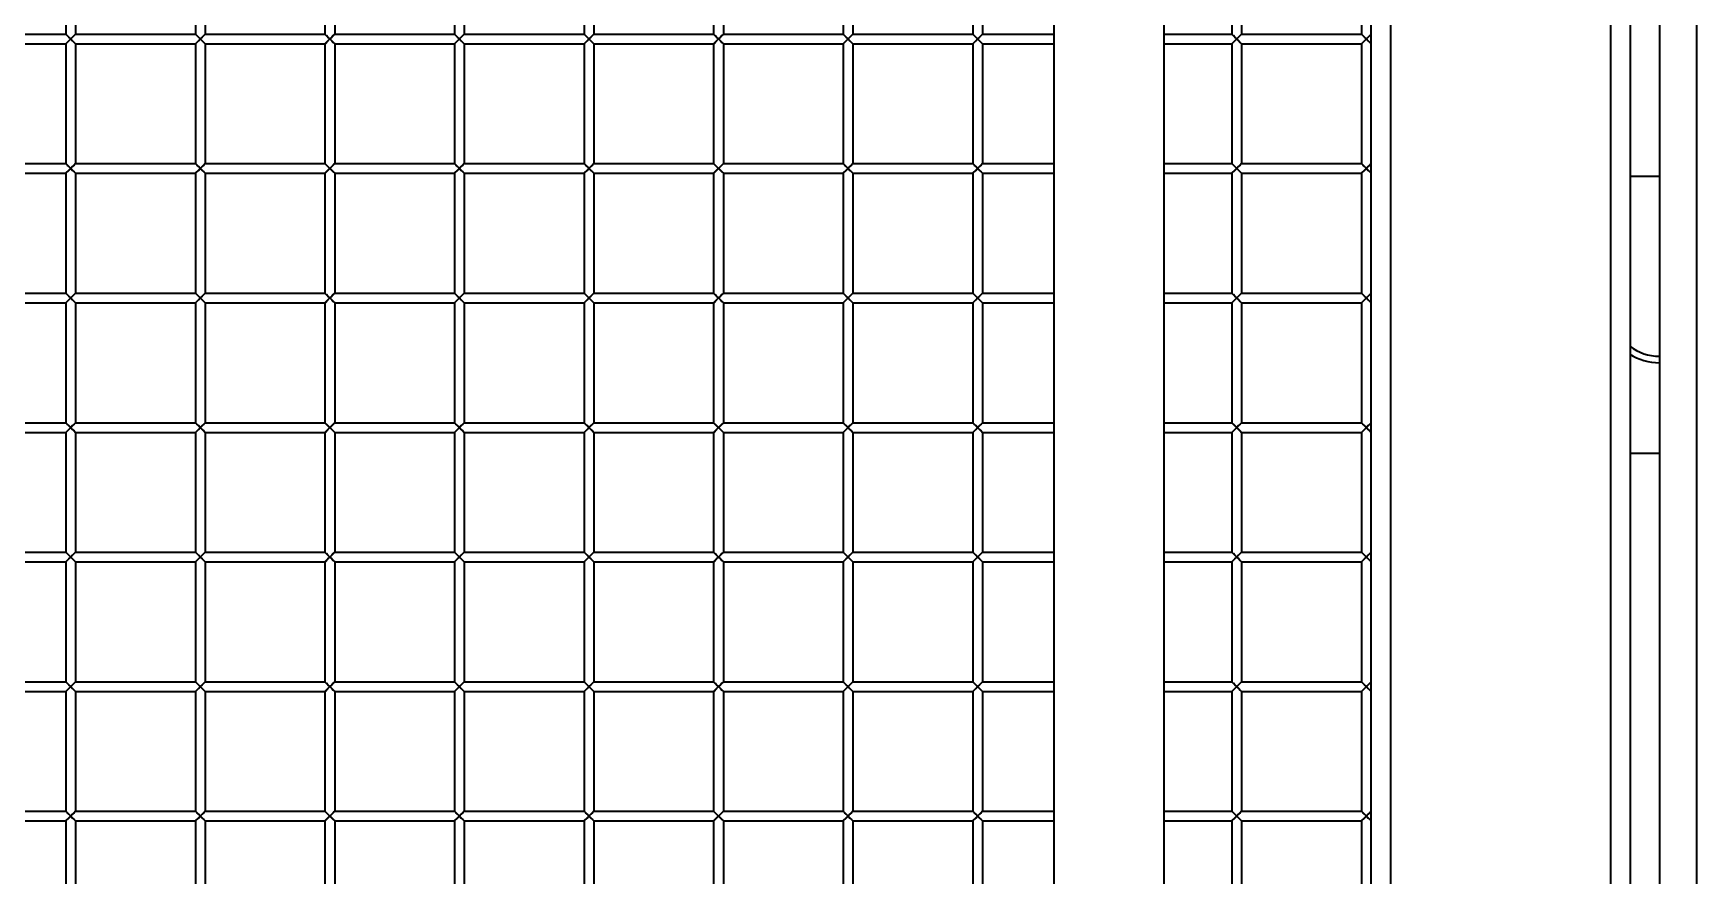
# Model space of a CAD drawing. Header units: millimetres. Extents: x 32496 to 166256, y 3504 to 23939.
# Drawn here: x 43691 to 44204, y 15793 to 16053 of the extents above; entities that cross this region are included whole.
import ezdxf

# ---------------------------------------------------------------- set-up
doc = ezdxf.new("R2010")
doc.units = ezdxf.units.MM
doc.layers.get('0').update_dxf_attribs({"lineweight": 35})

msp = doc.modelspace()

# ---------------------------------------------------------------- linework, layer by layer
at = {"linetype": 'Continuous'}
for p, q in [((44204.14, 15283.349), (44204.14, 17642.349)), ((44109.64, 17622.849), (44109.64, 15302.849)), ((44177.64, 15302.849), (44177.64, 17622.849)), ((44183.64, 17622.849), (44183.64, 15302.849)), ((44192.64, 17453.349), (44192.64, 15453.349)), ((44039.64, 16511.849), (44039.64, 15442.849)), ((44005.64, 16428.366), (44005.64, 15442.849)), ((44103.64, 15459.849), (44103.64, 16362.849)), ((43700.64, 16089.849), (43700.64, 16052.849)), ((43703.64, 16089.849), (43703.64, 16052.849)), ((43740.64, 16089.849), (43740.64, 16052.849)), ((43743.64, 16089.849), (43743.64, 16052.849)), ((43780.64, 16089.849), (43780.64, 16052.849)), ((43783.64, 16089.849), (43783.64, 16052.849)), ((43820.64, 16089.849), (43820.64, 16052.849)), ((43823.64, 16089.849), (43823.64, 16052.849)), ((43860.64, 16089.849), (43860.64, 16052.849)), ((43863.64, 16089.849), (43863.64, 16052.849)), ((43900.64, 16089.849), (43900.64, 16052.849)), ((43903.64, 16089.849), (43903.64, 16052.849)), ((43940.64, 16089.849), (43940.64, 16052.849)), ((43943.64, 16089.849), (43943.64, 16052.849)), ((43980.64, 16089.849), (43980.64, 16052.849)), ((43983.64, 16089.849), (43983.64, 16052.849)), ((44060.64, 16089.849), (44060.64, 16052.849)), ((44063.64, 16089.849), (44063.64, 16052.849)), ((44100.64, 16089.849), (44100.64, 16052.849)), ((43663.64, 16052.849), (43700.64, 16052.849)), ((43663.64, 16049.849), (43700.64, 16049.849)), ((43703.64, 16049.849), (43700.64, 16052.849)), ((43700.64, 16049.849), (43703.64, 16052.849)), ((43700.64, 16049.849), (43700.64, 16012.849)), ((43700.756, 16049.965), (43701.55, 16050.759)), ((43701.55, 16050.759), (43702.14, 16051.349)), ((43703.64, 16052.849), (43740.64, 16052.849)), ((43703.64, 16049.849), (43703.64, 16012.849)), ((43703.64, 16049.849), (43740.64, 16049.849)), ((43743.64, 16049.849), (43740.64, 16052.849)), ((43740.64, 16049.849), (43743.64, 16052.849)), ((43740.64, 16049.849), (43740.64, 16012.849)), ((43740.756, 16049.965), (43741.55, 16050.759)), ((43741.55, 16050.759), (43742.14, 16051.349)), ((43743.64, 16052.849), (43780.64, 16052.849)), ((43743.64, 16049.849), (43743.64, 16012.849)), ((43743.64, 16049.849), (43780.64, 16049.849)), ((43783.64, 16049.849), (43780.64, 16052.849)), ((43780.64, 16049.849), (43783.64, 16052.849)), ((43780.64, 16049.849), (43780.64, 16012.849)), ((43780.756, 16049.965), (43781.55, 16050.759)), ((43781.55, 16050.759), (43782.14, 16051.349)), ((43783.64, 16052.849), (43820.64, 16052.849)), ((43783.64, 16049.849), (43783.64, 16012.849)), ((43783.64, 16049.849), (43820.64, 16049.849)), ((43823.64, 16049.849), (43820.64, 16052.849)), ((43820.64, 16049.849), (43823.64, 16052.849)), ((43820.64, 16049.849), (43820.64, 16012.849)), ((43820.756, 16049.965), (43821.55, 16050.759)), ((43821.55, 16050.759), (43822.14, 16051.349)), ((43823.64, 16052.849), (43860.64, 16052.849)), ((43823.64, 16049.849), (43823.64, 16012.849)), ((43823.64, 16049.849), (43860.64, 16049.849)), ((43863.64, 16049.849), (43860.64, 16052.849)), ((43860.64, 16049.849), (43863.64, 16052.849)), ((43860.64, 16049.849), (43860.64, 16012.849)), ((43860.756, 16049.965), (43861.55, 16050.759)), ((43861.55, 16050.759), (43862.14, 16051.349)), ((43863.64, 16052.849), (43900.64, 16052.849)), ((43863.64, 16049.849), (43863.64, 16012.849)), ((43863.64, 16049.849), (43900.64, 16049.849)), ((43903.64, 16049.849), (43900.64, 16052.849)), ((43900.64, 16049.849), (43903.64, 16052.849)), ((43900.64, 16049.849), (43900.64, 16012.849)), ((43900.756, 16049.965), (43901.55, 16050.759)), ((43901.55, 16050.759), (43902.14, 16051.349)), ((43903.64, 16052.849), (43940.64, 16052.849)), ((43903.64, 16049.849), (43903.64, 16012.849)), ((43903.64, 16049.849), (43940.64, 16049.849)), ((43943.64, 16049.849), (43940.64, 16052.849)), ((43940.64, 16049.849), (43943.64, 16052.849)), ((43940.64, 16049.849), (43940.64, 16012.849)), ((43940.756, 16049.965), (43941.55, 16050.759)), ((43941.55, 16050.759), (43942.14, 16051.349)), ((43943.64, 16052.849), (43980.64, 16052.849)), ((43943.64, 16049.849), (43943.64, 16012.849)), ((43943.64, 16049.849), (43980.64, 16049.849)), ((43983.64, 16049.849), (43980.64, 16052.849)), ((43980.64, 16049.849), (43983.64, 16052.849)), ((43980.64, 16049.849), (43980.64, 16012.849)), ((43980.756, 16049.965), (43981.55, 16050.759)), ((43981.55, 16050.759), (43982.14, 16051.349)), ((43983.64, 16052.849), (44005.64, 16052.849)), ((43983.64, 16049.849), (43983.64, 16012.849)), ((43983.64, 16049.849), (44005.64, 16049.849)), ((44039.64, 16052.849), (44060.64, 16052.849)), ((44039.64, 16049.849), (44060.64, 16049.849)), ((44063.64, 16049.849), (44060.64, 16052.849)), ((44060.64, 16049.849), (44063.64, 16052.849)), ((44060.64, 16049.849), (44060.64, 16012.849)), ((44060.756, 16049.965), (44061.55, 16050.759)), ((44061.55, 16050.759), (44062.14, 16051.349)), ((44063.64, 16052.849), (44100.64, 16052.849)), ((44063.64, 16049.849), (44063.64, 16012.849)), ((44063.64, 16049.849), (44100.64, 16049.849)), ((44103.64, 16049.849), (44100.64, 16052.849)), ((44100.64, 16049.849), (44103.64, 16052.849)), ((44100.64, 16049.849), (44100.64, 16012.849)), ((44100.756, 16049.965), (44101.55, 16050.759)), ((44101.55, 16050.759), (44102.14, 16051.349)), ((43663.64, 16012.849), (43700.64, 16012.849)), ((43703.64, 16009.849), (43700.64, 16012.849)), ((43700.64, 16009.849), (43703.64, 16012.849)), ((43703.64, 16012.849), (43740.64, 16012.849)), ((43743.64, 16009.849), (43740.64, 16012.849)), ((43740.64, 16009.849), (43743.64, 16012.849)), ((43743.64, 16012.849), (43780.64, 16012.849)), ((43783.64, 16009.849), (43780.64, 16012.849)), ((43780.64, 16009.849), (43783.64, 16012.849)), ((43783.64, 16012.849), (43820.64, 16012.849)), ((43823.64, 16009.849), (43820.64, 16012.849)), ((43820.64, 16009.849), (43823.64, 16012.849)), ((43823.64, 16012.849), (43860.64, 16012.849)), ((43863.64, 16009.849), (43860.64, 16012.849)), ((43860.64, 16009.849), (43863.64, 16012.849)), ((43863.64, 16012.849), (43900.64, 16012.849)), ((43903.64, 16009.849), (43900.64, 16012.849)), ((43900.64, 16009.849), (43903.64, 16012.849)), ((43903.64, 16012.849), (43940.64, 16012.849)), ((43943.64, 16009.849), (43940.64, 16012.849)), ((43940.64, 16009.849), (43943.64, 16012.849)), ((43943.64, 16012.849), (43980.64, 16012.849)), ((43983.64, 16009.849), (43980.64, 16012.849)), ((43980.64, 16009.849), (43983.64, 16012.849)), ((43983.64, 16012.849), (44005.64, 16012.849)), ((44039.64, 16012.849), (44060.64, 16012.849)), ((44063.64, 16009.849), (44060.64, 16012.849)), ((44060.64, 16009.849), (44063.64, 16012.849)), ((44063.64, 16012.849), (44100.64, 16012.849)), ((44103.64, 16009.849), (44100.64, 16012.849)), ((44100.64, 16009.849), (44103.64, 16012.849)), ((43663.64, 16009.849), (43700.64, 16009.849)), ((43700.64, 16009.849), (43700.64, 15972.849)), ((43700.756, 16009.965), (43701.55, 16010.759)), ((43701.55, 16010.759), (43702.14, 16011.349)), ((43703.64, 16009.849), (43703.64, 15972.849)), ((43703.64, 16009.849), (43740.64, 16009.849)), ((43740.64, 16009.849), (43740.64, 15972.849)), ((43740.756, 16009.965), (43741.55, 16010.759)), ((43741.55, 16010.759), (43742.14, 16011.349)), ((43743.64, 16009.849), (43743.64, 15972.849)), ((43743.64, 16009.849), (43780.64, 16009.849)), ((43780.64, 16009.849), (43780.64, 15972.849)), ((43780.756, 16009.965), (43781.55, 16010.759)), ((43781.55, 16010.759), (43782.14, 16011.349)), ((43783.64, 16009.849), (43783.64, 15972.849)), ((43783.64, 16009.849), (43820.64, 16009.849)), ((43820.64, 16009.849), (43820.64, 15972.849)), ((43820.756, 16009.965), (43821.55, 16010.759)), ((43821.55, 16010.759), (43822.14, 16011.349)), ((43823.64, 16009.849), (43823.64, 15972.849)), ((43823.64, 16009.849), (43860.64, 16009.849)), ((43860.64, 16009.849), (43860.64, 15972.849)), ((43860.756, 16009.965), (43861.55, 16010.759)), ((43861.55, 16010.759), (43862.14, 16011.349)), ((43863.64, 16009.849), (43863.64, 15972.849)), ((43863.64, 16009.849), (43900.64, 16009.849)), ((43900.64, 16009.849), (43900.64, 15972.849)), ((43900.756, 16009.965), (43901.55, 16010.759)), ((43901.55, 16010.759), (43902.14, 16011.349)), ((43903.64, 16009.849), (43903.64, 15972.849)), ((43903.64, 16009.849), (43940.64, 16009.849)), ((43940.64, 16009.849), (43940.64, 15972.849)), ((43940.756, 16009.965), (43941.55, 16010.759)), ((43941.55, 16010.759), (43942.14, 16011.349)), ((43943.64, 16009.849), (43943.64, 15972.849)), ((43943.64, 16009.849), (43980.64, 16009.849)), ((43980.64, 16009.849), (43980.64, 15972.849)), ((43980.756, 16009.965), (43981.55, 16010.759)), ((43981.55, 16010.759), (43982.14, 16011.349)), ((43983.64, 16009.849), (43983.64, 15972.849)), ((43983.64, 16009.849), (44005.64, 16009.849)), ((44039.64, 16009.849), (44060.64, 16009.849)), ((44060.64, 16009.849), (44060.64, 15972.849)), ((44060.756, 16009.965), (44061.55, 16010.759)), ((44061.55, 16010.759), (44062.14, 16011.349)), ((44063.64, 16009.849), (44063.64, 15972.849)), ((44063.64, 16009.849), (44100.64, 16009.849)), ((44100.64, 16009.849), (44100.64, 15972.849)), ((44100.756, 16009.965), (44101.55, 16010.759)), ((44101.55, 16010.759), (44102.14, 16011.349)), ((44192.64, 16008.849), (44183.64, 16008.849)), ((43663.64, 15972.849), (43700.64, 15972.849)), ((43703.64, 15969.849), (43700.64, 15972.849)), ((43700.64, 15969.849), (43703.64, 15972.849)), ((43703.64, 15972.849), (43740.64, 15972.849)), ((43743.64, 15969.849), (43740.64, 15972.849)), ((43740.64, 15969.849), (43743.64, 15972.849)), ((43743.64, 15972.849), (43780.64, 15972.849)), ((43783.64, 15969.849), (43780.64, 15972.849)), ((43780.64, 15969.849), (43783.64, 15972.849)), ((43783.64, 15972.849), (43820.64, 15972.849)), ((43823.64, 15969.849), (43820.64, 15972.849)), ((43820.64, 15969.849), (43823.64, 15972.849)), ((43823.64, 15972.849), (43860.64, 15972.849)), ((43863.64, 15969.849), (43860.64, 15972.849)), ((43860.64, 15969.849), (43863.64, 15972.849)), ((43863.64, 15972.849), (43900.64, 15972.849)), ((43903.64, 15969.849), (43900.64, 15972.849)), ((43900.64, 15969.849), (43903.64, 15972.849)), ((43903.64, 15972.849), (43940.64, 15972.849)), ((43943.64, 15969.849), (43940.64, 15972.849)), ((43940.64, 15969.849), (43943.64, 15972.849)), ((43943.64, 15972.849), (43980.64, 15972.849)), ((43983.64, 15969.849), (43980.64, 15972.849)), ((43980.64, 15969.849), (43983.64, 15972.849)), ((43983.64, 15972.849), (44005.64, 15972.849)), ((44039.64, 15972.849), (44060.64, 15972.849)), ((44063.64, 15969.849), (44060.64, 15972.849)), ((44060.64, 15969.849), (44063.64, 15972.849)), ((44063.64, 15972.849), (44100.64, 15972.849)), ((44103.64, 15969.849), (44100.64, 15972.849)), ((44100.64, 15969.849), (44103.64, 15972.849)), ((43663.64, 15969.849), (43700.64, 15969.849)), ((43700.64, 15969.849), (43700.64, 15932.849)), ((43700.756, 15969.965), (43701.55, 15970.759)), ((43701.55, 15970.759), (43702.14, 15971.349)), ((43703.64, 15969.849), (43703.64, 15932.849)), ((43703.64, 15969.849), (43740.64, 15969.849)), ((43740.64, 15969.849), (43740.64, 15932.849)), ((43740.756, 15969.965), (43741.55, 15970.759)), ((43741.55, 15970.759), (43742.14, 15971.349)), ((43743.64, 15969.849), (43743.64, 15932.849)), ((43743.64, 15969.849), (43780.64, 15969.849)), ((43780.64, 15969.849), (43780.64, 15932.849)), ((43780.756, 15969.965), (43781.55, 15970.759)), ((43781.55, 15970.759), (43782.14, 15971.349)), ((43783.64, 15969.849), (43783.64, 15932.849)), ((43783.64, 15969.849), (43820.64, 15969.849)), ((43820.64, 15969.849), (43820.64, 15932.849)), ((43820.756, 15969.965), (43821.55, 15970.759)), ((43821.55, 15970.759), (43822.14, 15971.349)), ((43823.64, 15969.849), (43823.64, 15932.849)), ((43823.64, 15969.849), (43860.64, 15969.849)), ((43860.64, 15969.849), (43860.64, 15932.849)), ((43860.756, 15969.965), (43861.55, 15970.759)), ((43861.55, 15970.759), (43862.14, 15971.349)), ((43863.64, 15969.849), (43863.64, 15932.849)), ((43863.64, 15969.849), (43900.64, 15969.849)), ((43900.64, 15969.849), (43900.64, 15932.849)), ((43900.756, 15969.965), (43901.55, 15970.759)), ((43901.55, 15970.759), (43902.14, 15971.349)), ((43903.64, 15969.849), (43903.64, 15932.849)), ((43903.64, 15969.849), (43940.64, 15969.849)), ((43940.64, 15969.849), (43940.64, 15932.849)), ((43940.756, 15969.965), (43941.55, 15970.759)), ((43941.55, 15970.759), (43942.14, 15971.349)), ((43943.64, 15969.849), (43943.64, 15932.849)), ((43943.64, 15969.849), (43980.64, 15969.849)), ((43980.64, 15969.849), (43980.64, 15932.849)), ((43980.756, 15969.965), (43981.55, 15970.759)), ((43981.55, 15970.759), (43982.14, 15971.349)), ((43983.64, 15969.849), (43983.64, 15932.849)), ((43983.64, 15969.849), (44005.64, 15969.849)), ((44039.64, 15969.849), (44060.64, 15969.849)), ((44060.64, 15969.849), (44060.64, 15932.849)), ((44060.756, 15969.965), (44061.55, 15970.759)), ((44061.55, 15970.759), (44062.14, 15971.349)), ((44063.64, 15969.849), (44063.64, 15932.849)), ((44063.64, 15969.849), (44100.64, 15969.849)), ((44100.64, 15969.849), (44100.64, 15932.849)), ((44100.756, 15969.965), (44101.55, 15970.759)), ((44101.55, 15970.759), (44102.14, 15971.349)), ((43663.64, 15932.849), (43700.64, 15932.849)), ((43703.64, 15929.849), (43700.64, 15932.849)), ((43700.64, 15929.849), (43703.64, 15932.849)), ((43700.756, 15929.965), (43701.55, 15930.759)), ((43701.55, 15930.759), (43702.14, 15931.349)), ((43703.64, 15932.849), (43740.64, 15932.849)), ((43743.64, 15929.849), (43740.64, 15932.849)), ((43740.64, 15929.849), (43743.64, 15932.849)), ((43740.756, 15929.965), (43741.55, 15930.759)), ((43741.55, 15930.759), (43742.14, 15931.349)), ((43743.64, 15932.849), (43780.64, 15932.849)), ((43783.64, 15929.849), (43780.64, 15932.849)), ((43780.64, 15929.849), (43783.64, 15932.849)), ((43780.756, 15929.965), (43781.55, 15930.759)), ((43781.55, 15930.759), (43782.14, 15931.349)), ((43783.64, 15932.849), (43820.64, 15932.849)), ((43823.64, 15929.849), (43820.64, 15932.849)), ((43820.64, 15929.849), (43823.64, 15932.849)), ((43820.756, 15929.965), (43821.55, 15930.759)), ((43821.55, 15930.759), (43822.14, 15931.349)), ((43823.64, 15932.849), (43860.64, 15932.849)), ((43863.64, 15929.849), (43860.64, 15932.849)), ((43860.64, 15929.849), (43863.64, 15932.849)), ((43860.756, 15929.965), (43861.55, 15930.759)), ((43861.55, 15930.759), (43862.14, 15931.349)), ((43863.64, 15932.849), (43900.64, 15932.849)), ((43903.64, 15929.849), (43900.64, 15932.849)), ((43900.64, 15929.849), (43903.64, 15932.849)), ((43900.756, 15929.965), (43901.55, 15930.759)), ((43901.55, 15930.759), (43902.14, 15931.349)), ((43903.64, 15932.849), (43940.64, 15932.849)), ((43943.64, 15929.849), (43940.64, 15932.849)), ((43940.64, 15929.849), (43943.64, 15932.849)), ((43940.756, 15929.965), (43941.55, 15930.759)), ((43941.55, 15930.759), (43942.14, 15931.349)), ((43943.64, 15932.849), (43980.64, 15932.849)), ((43983.64, 15929.849), (43980.64, 15932.849)), ((43980.64, 15929.849), (43983.64, 15932.849)), ((43980.756, 15929.965), (43981.55, 15930.759)), ((43981.55, 15930.759), (43982.14, 15931.349)), ((43983.64, 15932.849), (44005.64, 15932.849)), ((44039.64, 15932.849), (44060.64, 15932.849)), ((44063.64, 15929.849), (44060.64, 15932.849)), ((44060.64, 15929.849), (44063.64, 15932.849)), ((44060.756, 15929.965), (44061.55, 15930.759)), ((44061.55, 15930.759), (44062.14, 15931.349)), ((44063.64, 15932.849), (44100.64, 15932.849)), ((44103.64, 15929.849), (44100.64, 15932.849)), ((44100.64, 15929.849), (44103.64, 15932.849)), ((44100.756, 15929.965), (44101.55, 15930.759)), ((44101.55, 15930.759), (44102.14, 15931.349)), ((43663.64, 15929.849), (43700.64, 15929.849)), ((43700.64, 15929.849), (43700.64, 15892.849)), ((43703.64, 15929.849), (43703.64, 15892.849)), ((43703.64, 15929.849), (43740.64, 15929.849)), ((43740.64, 15929.849), (43740.64, 15892.849)), ((43743.64, 15929.849), (43743.64, 15892.849)), ((43743.64, 15929.849), (43780.64, 15929.849)), ((43780.64, 15929.849), (43780.64, 15892.849)), ((43783.64, 15929.849), (43783.64, 15892.849)), ((43783.64, 15929.849), (43820.64, 15929.849)), ((43820.64, 15929.849), (43820.64, 15892.849)), ((43823.64, 15929.849), (43823.64, 15892.849)), ((43823.64, 15929.849), (43860.64, 15929.849)), ((43860.64, 15929.849), (43860.64, 15892.849)), ((43863.64, 15929.849), (43863.64, 15892.849)), ((43863.64, 15929.849), (43900.64, 15929.849)), ((43900.64, 15929.849), (43900.64, 15892.849)), ((43903.64, 15929.849), (43903.64, 15892.849)), ((43903.64, 15929.849), (43940.64, 15929.849)), ((43940.64, 15929.849), (43940.64, 15892.849)), ((43943.64, 15929.849), (43943.64, 15892.849)), ((43943.64, 15929.849), (43980.64, 15929.849)), ((43980.64, 15929.849), (43980.64, 15892.849)), ((43983.64, 15929.849), (43983.64, 15892.849)), ((43983.64, 15929.849), (44005.64, 15929.849)), ((44039.64, 15929.849), (44060.64, 15929.849)), ((44060.64, 15929.849), (44060.64, 15892.849)), ((44063.64, 15929.849), (44063.64, 15892.849)), ((44063.64, 15929.849), (44100.64, 15929.849)), ((44100.64, 15929.849), (44100.64, 15892.849)), ((44192.64, 15923.349), (44183.64, 15923.349)), ((43663.64, 15892.849), (43700.64, 15892.849)), ((43663.64, 15889.849), (43700.64, 15889.849)), ((43703.64, 15889.849), (43700.64, 15892.849)), ((43700.64, 15889.849), (43703.64, 15892.849)), ((43700.64, 15889.849), (43700.64, 15852.849)), ((43700.756, 15889.965), (43701.55, 15890.759)), ((43701.55, 15890.759), (43702.14, 15891.349)), ((43703.64, 15892.849), (43740.64, 15892.849)), ((43703.64, 15889.849), (43703.64, 15852.849)), ((43703.64, 15889.849), (43740.64, 15889.849)), ((43743.64, 15889.849), (43740.64, 15892.849)), ((43740.64, 15889.849), (43743.64, 15892.849)), ((43740.64, 15889.849), (43740.64, 15852.849)), ((43740.756, 15889.965), (43741.55, 15890.759)), ((43741.55, 15890.759), (43742.14, 15891.349)), ((43743.64, 15892.849), (43780.64, 15892.849)), ((43743.64, 15889.849), (43743.64, 15852.849)), ((43743.64, 15889.849), (43780.64, 15889.849)), ((43783.64, 15889.849), (43780.64, 15892.849)), ((43780.64, 15889.849), (43783.64, 15892.849)), ((43780.64, 15889.849), (43780.64, 15852.849)), ((43780.756, 15889.965), (43781.55, 15890.759)), ((43781.55, 15890.759), (43782.14, 15891.349)), ((43783.64, 15892.849), (43820.64, 15892.849)), ((43783.64, 15889.849), (43783.64, 15852.849)), ((43783.64, 15889.849), (43820.64, 15889.849)), ((43823.64, 15889.849), (43820.64, 15892.849)), ((43820.64, 15889.849), (43823.64, 15892.849)), ((43820.64, 15889.849), (43820.64, 15852.849)), ((43820.756, 15889.965), (43821.55, 15890.759)), ((43821.55, 15890.759), (43822.14, 15891.349)), ((43823.64, 15892.849), (43860.64, 15892.849)), ((43823.64, 15889.849), (43823.64, 15852.849)), ((43823.64, 15889.849), (43860.64, 15889.849)), ((43863.64, 15889.849), (43860.64, 15892.849)), ((43860.64, 15889.849), (43863.64, 15892.849)), ((43860.64, 15889.849), (43860.64, 15852.849)), ((43860.756, 15889.965), (43861.55, 15890.759)), ((43861.55, 15890.759), (43862.14, 15891.349)), ((43863.64, 15892.849), (43900.64, 15892.849)), ((43863.64, 15889.849), (43863.64, 15852.849)), ((43863.64, 15889.849), (43900.64, 15889.849)), ((43903.64, 15889.849), (43900.64, 15892.849)), ((43900.64, 15889.849), (43903.64, 15892.849)), ((43900.64, 15889.849), (43900.64, 15852.849)), ((43900.756, 15889.965), (43901.55, 15890.759)), ((43901.55, 15890.759), (43902.14, 15891.349)), ((43903.64, 15892.849), (43940.64, 15892.849)), ((43903.64, 15889.849), (43903.64, 15852.849)), ((43903.64, 15889.849), (43940.64, 15889.849)), ((43943.64, 15889.849), (43940.64, 15892.849)), ((43940.64, 15889.849), (43943.64, 15892.849)), ((43940.64, 15889.849), (43940.64, 15852.849)), ((43940.756, 15889.965), (43941.55, 15890.759)), ((43941.55, 15890.759), (43942.14, 15891.349)), ((43943.64, 15892.849), (43980.64, 15892.849)), ((43943.64, 15889.849), (43943.64, 15852.849)), ((43943.64, 15889.849), (43980.64, 15889.849)), ((43983.64, 15889.849), (43980.64, 15892.849)), ((43980.64, 15889.849), (43983.64, 15892.849)), ((43980.64, 15889.849), (43980.64, 15852.849)), ((43980.756, 15889.965), (43981.55, 15890.759)), ((43981.55, 15890.759), (43982.14, 15891.349)), ((43983.64, 15892.849), (44005.64, 15892.849)), ((43983.64, 15889.849), (43983.64, 15852.849)), ((43983.64, 15889.849), (44005.64, 15889.849)), ((44039.64, 15892.849), (44060.64, 15892.849)), ((44039.64, 15889.849), (44060.64, 15889.849)), ((44063.64, 15889.849), (44060.64, 15892.849)), ((44060.64, 15889.849), (44063.64, 15892.849)), ((44060.64, 15889.849), (44060.64, 15852.849)), ((44060.756, 15889.965), (44061.55, 15890.759)), ((44061.55, 15890.759), (44062.14, 15891.349)), ((44063.64, 15892.849), (44100.64, 15892.849)), ((44063.64, 15889.849), (44063.64, 15852.849)), ((44063.64, 15889.849), (44100.64, 15889.849)), ((44103.64, 15889.849), (44100.64, 15892.849)), ((44100.64, 15889.849), (44103.64, 15892.849)), ((44100.64, 15889.849), (44100.64, 15852.849)), ((44100.756, 15889.965), (44101.55, 15890.759)), ((44101.55, 15890.759), (44102.14, 15891.349)), ((43663.64, 15852.849), (43700.64, 15852.849)), ((43663.64, 15849.849), (43700.64, 15849.849)), ((43703.64, 15849.849), (43700.64, 15852.849)), ((43700.64, 15849.849), (43703.64, 15852.849)), ((43700.64, 15849.849), (43700.64, 15812.849)), ((43700.756, 15849.965), (43701.55, 15850.759)), ((43701.55, 15850.759), (43702.14, 15851.349)), ((43703.64, 15852.849), (43740.64, 15852.849)), ((43703.64, 15849.849), (43703.64, 15812.849)), ((43703.64, 15849.849), (43740.64, 15849.849)), ((43743.64, 15849.849), (43740.64, 15852.849)), ((43740.64, 15849.849), (43743.64, 15852.849)), ((43740.64, 15849.849), (43740.64, 15812.849)), ((43740.756, 15849.965), (43741.55, 15850.759)), ((43741.55, 15850.759), (43742.14, 15851.349)), ((43743.64, 15852.849), (43780.64, 15852.849)), ((43743.64, 15849.849), (43743.64, 15812.849)), ((43743.64, 15849.849), (43780.64, 15849.849)), ((43783.64, 15849.849), (43780.64, 15852.849)), ((43780.64, 15849.849), (43783.64, 15852.849)), ((43780.64, 15849.849), (43780.64, 15812.849)), ((43780.756, 15849.965), (43781.55, 15850.759)), ((43781.55, 15850.759), (43782.14, 15851.349)), ((43783.64, 15852.849), (43820.64, 15852.849)), ((43783.64, 15849.849), (43783.64, 15812.849)), ((43783.64, 15849.849), (43820.64, 15849.849)), ((43823.64, 15849.849), (43820.64, 15852.849)), ((43820.64, 15849.849), (43823.64, 15852.849)), ((43820.64, 15849.849), (43820.64, 15812.849)), ((43820.756, 15849.965), (43821.55, 15850.759)), ((43821.55, 15850.759), (43822.14, 15851.349)), ((43823.64, 15852.849), (43860.64, 15852.849)), ((43823.64, 15849.849), (43823.64, 15812.849)), ((43823.64, 15849.849), (43860.64, 15849.849)), ((43863.64, 15849.849), (43860.64, 15852.849)), ((43860.64, 15849.849), (43863.64, 15852.849)), ((43860.64, 15849.849), (43860.64, 15812.849)), ((43860.756, 15849.965), (43861.55, 15850.759)), ((43861.55, 15850.759), (43862.14, 15851.349)), ((43863.64, 15852.849), (43900.64, 15852.849)), ((43863.64, 15849.849), (43863.64, 15812.849)), ((43863.64, 15849.849), (43900.64, 15849.849)), ((43903.64, 15849.849), (43900.64, 15852.849)), ((43900.64, 15849.849), (43903.64, 15852.849)), ((43900.64, 15849.849), (43900.64, 15812.849)), ((43900.756, 15849.965), (43901.55, 15850.759)), ((43901.55, 15850.759), (43902.14, 15851.349)), ((43903.64, 15852.849), (43940.64, 15852.849)), ((43903.64, 15849.849), (43903.64, 15812.849)), ((43903.64, 15849.849), (43940.64, 15849.849)), ((43943.64, 15849.849), (43940.64, 15852.849)), ((43940.64, 15849.849), (43943.64, 15852.849)), ((43940.64, 15849.849), (43940.64, 15812.849)), ((43940.756, 15849.965), (43941.55, 15850.759)), ((43941.55, 15850.759), (43942.14, 15851.349)), ((43943.64, 15852.849), (43980.64, 15852.849)), ((43943.64, 15849.849), (43943.64, 15812.849)), ((43943.64, 15849.849), (43980.64, 15849.849)), ((43983.64, 15849.849), (43980.64, 15852.849)), ((43980.64, 15849.849), (43983.64, 15852.849)), ((43980.64, 15849.849), (43980.64, 15812.849)), ((43980.756, 15849.965), (43981.55, 15850.759)), ((43981.55, 15850.759), (43982.14, 15851.349)), ((43983.64, 15852.849), (44005.64, 15852.849)), ((43983.64, 15849.849), (43983.64, 15812.849)), ((43983.64, 15849.849), (44005.64, 15849.849)), ((44039.64, 15852.849), (44060.64, 15852.849)), ((44039.64, 15849.849), (44060.64, 15849.849)), ((44063.64, 15849.849), (44060.64, 15852.849)), ((44060.64, 15849.849), (44063.64, 15852.849)), ((44060.64, 15849.849), (44060.64, 15812.849)), ((44060.756, 15849.965), (44061.55, 15850.759)), ((44061.55, 15850.759), (44062.14, 15851.349)), ((44063.64, 15852.849), (44100.64, 15852.849)), ((44063.64, 15849.849), (44063.64, 15812.849)), ((44063.64, 15849.849), (44100.64, 15849.849)), ((44103.64, 15849.849), (44100.64, 15852.849)), ((44100.64, 15849.849), (44103.64, 15852.849)), ((44100.64, 15849.849), (44100.64, 15812.849)), ((44100.756, 15849.965), (44101.55, 15850.759)), ((44101.55, 15850.759), (44102.14, 15851.349)), ((43663.64, 15812.849), (43700.64, 15812.849)), ((43703.64, 15809.849), (43700.64, 15812.849)), ((43700.64, 15809.849), (43703.64, 15812.849)), ((43703.64, 15812.849), (43740.64, 15812.849)), ((43743.64, 15809.849), (43740.64, 15812.849)), ((43740.64, 15809.849), (43743.64, 15812.849)), ((43743.64, 15812.849), (43780.64, 15812.849)), ((43783.64, 15809.849), (43780.64, 15812.849)), ((43780.64, 15809.849), (43783.64, 15812.849)), ((43783.64, 15812.849), (43820.64, 15812.849)), ((43823.64, 15809.849), (43820.64, 15812.849)), ((43820.64, 15809.849), (43823.64, 15812.849)), ((43823.64, 15812.849), (43860.64, 15812.849)), ((43863.64, 15809.849), (43860.64, 15812.849)), ((43860.64, 15809.849), (43863.64, 15812.849)), ((43863.64, 15812.849), (43900.64, 15812.849)), ((43903.64, 15809.849), (43900.64, 15812.849)), ((43900.64, 15809.849), (43903.64, 15812.849)), ((43903.64, 15812.849), (43940.64, 15812.849)), ((43943.64, 15809.849), (43940.64, 15812.849)), ((43940.64, 15809.849), (43943.64, 15812.849)), ((43943.64, 15812.849), (43980.64, 15812.849)), ((43983.64, 15809.849), (43980.64, 15812.849)), ((43980.64, 15809.849), (43983.64, 15812.849)), ((43983.64, 15812.849), (44005.64, 15812.849)), ((44039.64, 15812.849), (44060.64, 15812.849)), ((44063.64, 15809.849), (44060.64, 15812.849)), ((44060.64, 15809.849), (44063.64, 15812.849)), ((44063.64, 15812.849), (44100.64, 15812.849)), ((44103.64, 15809.849), (44100.64, 15812.849)), ((44100.64, 15809.849), (44103.64, 15812.849)), ((43663.64, 15809.849), (43700.64, 15809.849)), ((43700.64, 15809.849), (43700.64, 15772.849)), ((43700.756, 15809.965), (43701.55, 15810.759)), ((43701.55, 15810.759), (43702.14, 15811.349)), ((43703.64, 15809.849), (43703.64, 15772.849)), ((43703.64, 15809.849), (43740.64, 15809.849)), ((43740.64, 15809.849), (43740.64, 15772.849)), ((43740.756, 15809.965), (43741.55, 15810.759)), ((43741.55, 15810.759), (43742.14, 15811.349)), ((43743.64, 15809.849), (43743.64, 15772.849)), ((43743.64, 15809.849), (43780.64, 15809.849)), ((43780.64, 15809.849), (43780.64, 15772.849)), ((43780.756, 15809.965), (43781.55, 15810.759)), ((43781.55, 15810.759), (43782.14, 15811.349)), ((43783.64, 15809.849), (43783.64, 15772.849)), ((43783.64, 15809.849), (43820.64, 15809.849)), ((43820.64, 15809.849), (43820.64, 15772.849)), ((43820.756, 15809.965), (43821.55, 15810.759)), ((43821.55, 15810.759), (43822.14, 15811.349)), ((43823.64, 15809.849), (43823.64, 15772.849)), ((43823.64, 15809.849), (43860.64, 15809.849)), ((43860.64, 15809.849), (43860.64, 15772.849)), ((43860.756, 15809.965), (43861.55, 15810.759)), ((43861.55, 15810.759), (43862.14, 15811.349)), ((43863.64, 15809.849), (43863.64, 15772.849)), ((43863.64, 15809.849), (43900.64, 15809.849)), ((43900.64, 15809.849), (43900.64, 15772.849)), ((43900.756, 15809.965), (43901.55, 15810.759)), ((43901.55, 15810.759), (43902.14, 15811.349)), ((43903.64, 15809.849), (43903.64, 15772.849)), ((43903.64, 15809.849), (43940.64, 15809.849)), ((43940.64, 15809.849), (43940.64, 15772.849)), ((43940.756, 15809.965), (43941.55, 15810.759)), ((43941.55, 15810.759), (43942.14, 15811.349)), ((43943.64, 15809.849), (43943.64, 15772.849)), ((43943.64, 15809.849), (43980.64, 15809.849)), ((43980.64, 15809.849), (43980.64, 15772.849)), ((43980.756, 15809.965), (43981.55, 15810.759)), ((43981.55, 15810.759), (43982.14, 15811.349)), ((43983.64, 15809.849), (43983.64, 15772.849)), ((43983.64, 15809.849), (44005.64, 15809.849)), ((44039.64, 15809.849), (44060.64, 15809.849)), ((44060.64, 15809.849), (44060.64, 15772.849)), ((44060.756, 15809.965), (44061.55, 15810.759)), ((44061.55, 15810.759), (44062.14, 15811.349)), ((44063.64, 15809.849), (44063.64, 15772.849)), ((44063.64, 15809.849), (44100.64, 15809.849)), ((44100.64, 15809.849), (44100.64, 15772.849)), ((44100.756, 15809.965), (44101.55, 15810.759)), ((44101.55, 15810.759), (44102.14, 15811.349))]:
    msp.add_line(p, q, dxfattribs=at)
for points in [[(43702.14, 16051.349), (43701.553, 16051.936), (43701.077, 16052.411)], [(43703.524, 16052.733), (43703.209, 16052.418), (43702.72, 16051.929), (43702.14, 16051.349)], [(43702.14, 16051.349), (43702.731, 16050.758), (43703.2, 16050.288), (43703.64, 16049.849)], [(43742.14, 16051.349), (43741.553, 16051.936), (43741.077, 16052.411)], [(43743.524, 16052.733), (43743.209, 16052.418), (43742.72, 16051.929), (43742.14, 16051.349)], [(43742.14, 16051.349), (43742.731, 16050.758), (43743.2, 16050.288), (43743.64, 16049.849)], [(43782.14, 16051.349), (43781.553, 16051.936), (43781.077, 16052.411)], [(43783.524, 16052.733), (43783.209, 16052.418), (43782.72, 16051.929), (43782.14, 16051.349)], [(43782.14, 16051.349), (43782.731, 16050.758), (43783.2, 16050.288), (43783.64, 16049.849)], [(43822.14, 16051.349), (43821.553, 16051.936), (43821.077, 16052.411)], [(43823.524, 16052.733), (43823.209, 16052.418), (43822.72, 16051.929), (43822.14, 16051.349)], [(43822.14, 16051.349), (43822.731, 16050.758), (43823.2, 16050.288), (43823.64, 16049.849)], [(43862.14, 16051.349), (43861.553, 16051.936), (43861.077, 16052.411)], [(43863.524, 16052.733), (43863.209, 16052.418), (43862.72, 16051.929), (43862.14, 16051.349)], [(43862.14, 16051.349), (43862.731, 16050.758), (43863.2, 16050.288), (43863.64, 16049.849)], [(43902.14, 16051.349), (43901.553, 16051.936), (43901.077, 16052.411)], [(43903.524, 16052.733), (43903.209, 16052.418), (43902.72, 16051.929), (43902.14, 16051.349)], [(43902.14, 16051.349), (43902.731, 16050.758), (43903.2, 16050.288), (43903.64, 16049.849)], [(43942.14, 16051.349), (43941.553, 16051.936), (43941.077, 16052.411)], [(43943.524, 16052.733), (43943.209, 16052.418), (43942.72, 16051.929), (43942.14, 16051.349)], [(43942.14, 16051.349), (43942.731, 16050.758), (43943.2, 16050.288), (43943.64, 16049.849)], [(43982.14, 16051.349), (43981.553, 16051.936), (43981.077, 16052.411)], [(43983.524, 16052.733), (43983.209, 16052.418), (43982.72, 16051.929), (43982.14, 16051.349)], [(43982.14, 16051.349), (43982.731, 16050.758), (43983.2, 16050.288), (43983.64, 16049.849)], [(44062.14, 16051.349), (44061.553, 16051.936), (44061.077, 16052.411)], [(44063.524, 16052.733), (44063.209, 16052.418), (44062.72, 16051.929), (44062.14, 16051.349)], [(44062.14, 16051.349), (44062.731, 16050.758), (44063.2, 16050.288), (44063.64, 16049.849)], [(44102.14, 16051.349), (44101.553, 16051.936), (44101.077, 16052.411)], [(44103.524, 16052.733), (44103.209, 16052.418), (44102.72, 16051.929), (44102.14, 16051.349)], [(44102.14, 16051.349), (44102.731, 16050.758), (44103.2, 16050.288), (44103.64, 16049.849)], [(43703.524, 16012.733), (43703.209, 16012.418), (43702.72, 16011.929), (43702.14, 16011.349)], [(43743.524, 16012.733), (43743.209, 16012.418), (43742.72, 16011.929), (43742.14, 16011.349)], [(43783.524, 16012.733), (43783.209, 16012.418), (43782.72, 16011.929), (43782.14, 16011.349)], [(43823.524, 16012.733), (43823.209, 16012.418), (43822.72, 16011.929), (43822.14, 16011.349)], [(43863.524, 16012.733), (43863.209, 16012.418), (43862.72, 16011.929), (43862.14, 16011.349)], [(43903.524, 16012.733), (43903.209, 16012.418), (43902.72, 16011.929), (43902.14, 16011.349)], [(43943.524, 16012.733), (43943.209, 16012.418), (43942.72, 16011.929), (43942.14, 16011.349)], [(43983.524, 16012.733), (43983.209, 16012.418), (43982.72, 16011.929), (43982.14, 16011.349)], [(44063.524, 16012.733), (44063.209, 16012.418), (44062.72, 16011.929), (44062.14, 16011.349)], [(44103.524, 16012.733), (44103.209, 16012.418), (44102.72, 16011.929), (44102.14, 16011.349)], [(43702.14, 16011.349), (43701.553, 16011.936), (43701.077, 16012.411)], [(43702.14, 16011.349), (43702.731, 16010.758), (43703.2, 16010.288), (43703.64, 16009.849)], [(43742.14, 16011.349), (43741.553, 16011.936), (43741.077, 16012.411)], [(43742.14, 16011.349), (43742.731, 16010.758), (43743.2, 16010.288), (43743.64, 16009.849)], [(43782.14, 16011.349), (43781.553, 16011.936), (43781.077, 16012.411)], [(43782.14, 16011.349), (43782.731, 16010.758), (43783.2, 16010.288), (43783.64, 16009.849)], [(43822.14, 16011.349), (43821.553, 16011.936), (43821.077, 16012.411)], [(43822.14, 16011.349), (43822.731, 16010.758), (43823.2, 16010.288), (43823.64, 16009.849)], [(43862.14, 16011.349), (43861.553, 16011.936), (43861.077, 16012.411)], [(43862.14, 16011.349), (43862.731, 16010.758), (43863.2, 16010.288), (43863.64, 16009.849)], [(43902.14, 16011.349), (43901.553, 16011.936), (43901.077, 16012.411)], [(43902.14, 16011.349), (43902.731, 16010.758), (43903.2, 16010.288), (43903.64, 16009.849)], [(43942.14, 16011.349), (43941.553, 16011.936), (43941.077, 16012.411)], [(43942.14, 16011.349), (43942.731, 16010.758), (43943.2, 16010.288), (43943.64, 16009.849)], [(43982.14, 16011.349), (43981.553, 16011.936), (43981.077, 16012.411)], [(43982.14, 16011.349), (43982.731, 16010.758), (43983.2, 16010.288), (43983.64, 16009.849)], [(44062.14, 16011.349), (44061.553, 16011.936), (44061.077, 16012.411)], [(44062.14, 16011.349), (44062.731, 16010.758), (44063.2, 16010.288), (44063.64, 16009.849)], [(44102.14, 16011.349), (44101.553, 16011.936), (44101.077, 16012.411)], [(44102.14, 16011.349), (44102.731, 16010.758), (44103.2, 16010.288), (44103.64, 16009.849)], [(43702.14, 15971.349), (43701.553, 15971.936), (43701.077, 15972.411)], [(43703.524, 15972.733), (43703.209, 15972.418), (43702.72, 15971.929), (43702.14, 15971.349)], [(43742.14, 15971.349), (43741.553, 15971.936), (43741.077, 15972.411)], [(43743.524, 15972.733), (43743.209, 15972.418), (43742.72, 15971.929), (43742.14, 15971.349)], [(43782.14, 15971.349), (43781.553, 15971.936), (43781.077, 15972.411)], [(43783.524, 15972.733), (43783.209, 15972.418), (43782.72, 15971.929), (43782.14, 15971.349)], [(43822.14, 15971.349), (43821.553, 15971.936), (43821.077, 15972.411)], [(43823.524, 15972.733), (43823.209, 15972.418), (43822.72, 15971.929), (43822.14, 15971.349)], [(43862.14, 15971.349), (43861.553, 15971.936), (43861.077, 15972.411)], [(43863.524, 15972.733), (43863.209, 15972.418), (43862.72, 15971.929), (43862.14, 15971.349)], [(43902.14, 15971.349), (43901.553, 15971.936), (43901.077, 15972.411)], [(43903.524, 15972.733), (43903.209, 15972.418), (43902.72, 15971.929), (43902.14, 15971.349)], [(43942.14, 15971.349), (43941.553, 15971.936), (43941.077, 15972.411)], [(43943.524, 15972.733), (43943.209, 15972.418), (43942.72, 15971.929), (43942.14, 15971.349)], [(43982.14, 15971.349), (43981.553, 15971.936), (43981.077, 15972.411)], [(43983.524, 15972.733), (43983.209, 15972.418), (43982.72, 15971.929), (43982.14, 15971.349)], [(44062.14, 15971.349), (44061.553, 15971.936), (44061.077, 15972.411)], [(44063.524, 15972.733), (44063.209, 15972.418), (44062.72, 15971.929), (44062.14, 15971.349)], [(44102.14, 15971.349), (44101.553, 15971.936), (44101.077, 15972.411)], [(44103.524, 15972.733), (44103.209, 15972.418), (44102.72, 15971.929), (44102.14, 15971.349)], [(43702.14, 15971.349), (43702.731, 15970.758), (43703.2, 15970.288), (43703.64, 15969.849)], [(43742.14, 15971.349), (43742.731, 15970.758), (43743.2, 15970.288), (43743.64, 15969.849)], [(43782.14, 15971.349), (43782.731, 15970.758), (43783.2, 15970.288), (43783.64, 15969.849)], [(43822.14, 15971.349), (43822.731, 15970.758), (43823.2, 15970.288), (43823.64, 15969.849)], [(43862.14, 15971.349), (43862.731, 15970.758), (43863.2, 15970.288), (43863.64, 15969.849)], [(43902.14, 15971.349), (43902.731, 15970.758), (43903.2, 15970.288), (43903.64, 15969.849)], [(43942.14, 15971.349), (43942.731, 15970.758), (43943.2, 15970.288), (43943.64, 15969.849)], [(43982.14, 15971.349), (43982.731, 15970.758), (43983.2, 15970.288), (43983.64, 15969.849)], [(44062.14, 15971.349), (44062.731, 15970.758), (44063.2, 15970.288), (44063.64, 15969.849)], [(44102.14, 15971.349), (44102.731, 15970.758), (44103.2, 15970.288), (44103.64, 15969.849)], [(43702.14, 15931.349), (43701.553, 15931.936), (43701.077, 15932.411)], [(43703.524, 15932.733), (43703.209, 15932.418), (43702.72, 15931.929), (43702.14, 15931.349)], [(43702.14, 15931.349), (43702.731, 15930.758), (43703.2, 15930.288), (43703.64, 15929.849)], [(43742.14, 15931.349), (43741.553, 15931.936), (43741.077, 15932.411)], [(43743.524, 15932.733), (43743.209, 15932.418), (43742.72, 15931.929), (43742.14, 15931.349)], [(43742.14, 15931.349), (43742.731, 15930.758), (43743.2, 15930.288), (43743.64, 15929.849)], [(43782.14, 15931.349), (43781.553, 15931.936), (43781.077, 15932.411)], [(43783.524, 15932.733), (43783.209, 15932.418), (43782.72, 15931.929), (43782.14, 15931.349)], [(43782.14, 15931.349), (43782.731, 15930.758), (43783.2, 15930.288), (43783.64, 15929.849)], [(43822.14, 15931.349), (43821.553, 15931.936), (43821.077, 15932.411)], [(43823.524, 15932.733), (43823.209, 15932.418), (43822.72, 15931.929), (43822.14, 15931.349)], [(43822.14, 15931.349), (43822.731, 15930.758), (43823.2, 15930.288), (43823.64, 15929.849)], [(43862.14, 15931.349), (43861.553, 15931.936), (43861.077, 15932.411)], [(43863.524, 15932.733), (43863.209, 15932.418), (43862.72, 15931.929), (43862.14, 15931.349)], [(43862.14, 15931.349), (43862.731, 15930.758), (43863.2, 15930.288), (43863.64, 15929.849)], [(43902.14, 15931.349), (43901.553, 15931.936), (43901.077, 15932.411)], [(43903.524, 15932.733), (43903.209, 15932.418), (43902.72, 15931.929), (43902.14, 15931.349)], [(43902.14, 15931.349), (43902.731, 15930.758), (43903.2, 15930.288), (43903.64, 15929.849)], [(43942.14, 15931.349), (43941.553, 15931.936), (43941.077, 15932.411)], [(43943.524, 15932.733), (43943.209, 15932.418), (43942.72, 15931.929), (43942.14, 15931.349)], [(43942.14, 15931.349), (43942.731, 15930.758), (43943.2, 15930.288), (43943.64, 15929.849)], [(43982.14, 15931.349), (43981.553, 15931.936), (43981.077, 15932.411)], [(43983.524, 15932.733), (43983.209, 15932.418), (43982.72, 15931.929), (43982.14, 15931.349)], [(43982.14, 15931.349), (43982.731, 15930.758), (43983.2, 15930.288), (43983.64, 15929.849)], [(44062.14, 15931.349), (44061.553, 15931.936), (44061.077, 15932.411)], [(44063.524, 15932.733), (44063.209, 15932.418), (44062.72, 15931.929), (44062.14, 15931.349)], [(44062.14, 15931.349), (44062.731, 15930.758), (44063.2, 15930.288), (44063.64, 15929.849)], [(44102.14, 15931.349), (44101.553, 15931.936), (44101.077, 15932.411)], [(44103.524, 15932.733), (44103.209, 15932.418), (44102.72, 15931.929), (44102.14, 15931.349)], [(44102.14, 15931.349), (44102.731, 15930.758), (44103.2, 15930.288), (44103.64, 15929.849)], [(43702.14, 15891.349), (43701.553, 15891.936), (43701.077, 15892.411)], [(43703.524, 15892.733), (43703.209, 15892.418), (43702.72, 15891.929), (43702.14, 15891.349)], [(43702.14, 15891.349), (43702.731, 15890.758), (43703.2, 15890.288), (43703.64, 15889.849)], [(43742.14, 15891.349), (43741.553, 15891.936), (43741.077, 15892.411)], [(43743.524, 15892.733), (43743.209, 15892.418), (43742.72, 15891.929), (43742.14, 15891.349)], [(43742.14, 15891.349), (43742.731, 15890.758), (43743.2, 15890.288), (43743.64, 15889.849)], [(43782.14, 15891.349), (43781.553, 15891.936), (43781.077, 15892.411)], [(43783.524, 15892.733), (43783.209, 15892.418), (43782.72, 15891.929), (43782.14, 15891.349)], [(43782.14, 15891.349), (43782.731, 15890.758), (43783.2, 15890.288), (43783.64, 15889.849)], [(43822.14, 15891.349), (43821.553, 15891.936), (43821.077, 15892.411)], [(43823.524, 15892.733), (43823.209, 15892.418), (43822.72, 15891.929), (43822.14, 15891.349)], [(43822.14, 15891.349), (43822.731, 15890.758), (43823.2, 15890.288), (43823.64, 15889.849)], [(43862.14, 15891.349), (43861.553, 15891.936), (43861.077, 15892.411)], [(43863.524, 15892.733), (43863.209, 15892.418), (43862.72, 15891.929), (43862.14, 15891.349)], [(43862.14, 15891.349), (43862.731, 15890.758), (43863.2, 15890.288), (43863.64, 15889.849)], [(43902.14, 15891.349), (43901.553, 15891.936), (43901.077, 15892.411)], [(43903.524, 15892.733), (43903.209, 15892.418), (43902.72, 15891.929), (43902.14, 15891.349)], [(43902.14, 15891.349), (43902.731, 15890.758), (43903.2, 15890.288), (43903.64, 15889.849)], [(43942.14, 15891.349), (43941.553, 15891.936), (43941.077, 15892.411)], [(43943.524, 15892.733), (43943.209, 15892.418), (43942.72, 15891.929), (43942.14, 15891.349)], [(43942.14, 15891.349), (43942.731, 15890.758), (43943.2, 15890.288), (43943.64, 15889.849)], [(43982.14, 15891.349), (43981.553, 15891.936), (43981.077, 15892.411)], [(43983.524, 15892.733), (43983.209, 15892.418), (43982.72, 15891.929), (43982.14, 15891.349)], [(43982.14, 15891.349), (43982.731, 15890.758), (43983.2, 15890.288), (43983.64, 15889.849)], [(44062.14, 15891.349), (44061.553, 15891.936), (44061.077, 15892.411)], [(44063.524, 15892.733), (44063.209, 15892.418), (44062.72, 15891.929), (44062.14, 15891.349)], [(44062.14, 15891.349), (44062.731, 15890.758), (44063.2, 15890.288), (44063.64, 15889.849)], [(44102.14, 15891.349), (44101.553, 15891.936), (44101.077, 15892.411)], [(44103.524, 15892.733), (44103.209, 15892.418), (44102.72, 15891.929), (44102.14, 15891.349)], [(44102.14, 15891.349), (44102.731, 15890.758), (44103.2, 15890.288), (44103.64, 15889.849)], [(43702.14, 15851.349), (43701.553, 15851.936), (43701.077, 15852.411)], [(43703.524, 15852.733), (43703.209, 15852.418), (43702.72, 15851.929), (43702.14, 15851.349)], [(43702.14, 15851.349), (43702.731, 15850.758), (43703.2, 15850.288), (43703.64, 15849.849)], [(43742.14, 15851.349), (43741.553, 15851.936), (43741.077, 15852.411)], [(43743.524, 15852.733), (43743.209, 15852.418), (43742.72, 15851.929), (43742.14, 15851.349)], [(43742.14, 15851.349), (43742.731, 15850.758), (43743.2, 15850.288), (43743.64, 15849.849)], [(43782.14, 15851.349), (43781.553, 15851.936), (43781.077, 15852.411)], [(43783.524, 15852.733), (43783.209, 15852.418), (43782.72, 15851.929), (43782.14, 15851.349)], [(43782.14, 15851.349), (43782.731, 15850.758), (43783.2, 15850.288), (43783.64, 15849.849)], [(43822.14, 15851.349), (43821.553, 15851.936), (43821.077, 15852.411)], [(43823.524, 15852.733), (43823.209, 15852.418), (43822.72, 15851.929), (43822.14, 15851.349)], [(43822.14, 15851.349), (43822.731, 15850.758), (43823.2, 15850.288), (43823.64, 15849.849)], [(43862.14, 15851.349), (43861.553, 15851.936), (43861.077, 15852.411)], [(43863.524, 15852.733), (43863.209, 15852.418), (43862.72, 15851.929), (43862.14, 15851.349)], [(43862.14, 15851.349), (43862.731, 15850.758), (43863.2, 15850.288), (43863.64, 15849.849)], [(43902.14, 15851.349), (43901.553, 15851.936), (43901.077, 15852.411)], [(43903.524, 15852.733), (43903.209, 15852.418), (43902.72, 15851.929), (43902.14, 15851.349)], [(43902.14, 15851.349), (43902.731, 15850.758), (43903.2, 15850.288), (43903.64, 15849.849)], [(43942.14, 15851.349), (43941.553, 15851.936), (43941.077, 15852.411)], [(43943.524, 15852.733), (43943.209, 15852.418), (43942.72, 15851.929), (43942.14, 15851.349)], [(43942.14, 15851.349), (43942.731, 15850.758), (43943.2, 15850.288), (43943.64, 15849.849)], [(43982.14, 15851.349), (43981.553, 15851.936), (43981.077, 15852.411)], [(43983.524, 15852.733), (43983.209, 15852.418), (43982.72, 15851.929), (43982.14, 15851.349)], [(43982.14, 15851.349), (43982.731, 15850.758), (43983.2, 15850.288), (43983.64, 15849.849)], [(44062.14, 15851.349), (44061.553, 15851.936), (44061.077, 15852.411)], [(44063.524, 15852.733), (44063.209, 15852.418), (44062.72, 15851.929), (44062.14, 15851.349)], [(44062.14, 15851.349), (44062.731, 15850.758), (44063.2, 15850.288), (44063.64, 15849.849)], [(44102.14, 15851.349), (44101.553, 15851.936), (44101.077, 15852.411)], [(44103.524, 15852.733), (44103.209, 15852.418), (44102.72, 15851.929), (44102.14, 15851.349)], [(44102.14, 15851.349), (44102.731, 15850.758), (44103.2, 15850.288), (44103.64, 15849.849)], [(43702.14, 15811.349), (43701.553, 15811.936), (43701.077, 15812.411)], [(43703.524, 15812.733), (43703.209, 15812.418), (43702.72, 15811.929), (43702.14, 15811.349)], [(43742.14, 15811.349), (43741.553, 15811.936), (43741.077, 15812.411)], [(43743.524, 15812.733), (43743.209, 15812.418), (43742.72, 15811.929), (43742.14, 15811.349)], [(43782.14, 15811.349), (43781.553, 15811.936), (43781.077, 15812.411)], [(43783.524, 15812.733), (43783.209, 15812.418), (43782.72, 15811.929), (43782.14, 15811.349)], [(43822.14, 15811.349), (43821.553, 15811.936), (43821.077, 15812.411)], [(43823.524, 15812.733), (43823.209, 15812.418), (43822.72, 15811.929), (43822.14, 15811.349)], [(43862.14, 15811.349), (43861.553, 15811.936), (43861.077, 15812.411)], [(43863.524, 15812.733), (43863.209, 15812.418), (43862.72, 15811.929), (43862.14, 15811.349)], [(43902.14, 15811.349), (43901.553, 15811.936), (43901.077, 15812.411)], [(43903.524, 15812.733), (43903.209, 15812.418), (43902.72, 15811.929), (43902.14, 15811.349)], [(43942.14, 15811.349), (43941.553, 15811.936), (43941.077, 15812.411)], [(43943.524, 15812.733), (43943.209, 15812.418), (43942.72, 15811.929), (43942.14, 15811.349)], [(43982.14, 15811.349), (43981.553, 15811.936), (43981.077, 15812.411)], [(43983.524, 15812.733), (43983.209, 15812.418), (43982.72, 15811.929), (43982.14, 15811.349)], [(44062.14, 15811.349), (44061.553, 15811.936), (44061.077, 15812.411)], [(44063.524, 15812.733), (44063.209, 15812.418), (44062.72, 15811.929), (44062.14, 15811.349)], [(44102.14, 15811.349), (44101.553, 15811.936), (44101.077, 15812.411)], [(44103.524, 15812.733), (44103.209, 15812.418), (44102.72, 15811.929), (44102.14, 15811.349)], [(43702.14, 15811.349), (43702.731, 15810.758), (43703.2, 15810.288), (43703.64, 15809.849)], [(43742.14, 15811.349), (43742.731, 15810.758), (43743.2, 15810.288), (43743.64, 15809.849)], [(43782.14, 15811.349), (43782.731, 15810.758), (43783.2, 15810.288), (43783.64, 15809.849)], [(43822.14, 15811.349), (43822.731, 15810.758), (43823.2, 15810.288), (43823.64, 15809.849)], [(43862.14, 15811.349), (43862.731, 15810.758), (43863.2, 15810.288), (43863.64, 15809.849)], [(43902.14, 15811.349), (43902.731, 15810.758), (43903.2, 15810.288), (43903.64, 15809.849)], [(43942.14, 15811.349), (43942.731, 15810.758), (43943.2, 15810.288), (43943.64, 15809.849)], [(43982.14, 15811.349), (43982.731, 15810.758), (43983.2, 15810.288), (43983.64, 15809.849)], [(44062.14, 15811.349), (44062.731, 15810.758), (44063.2, 15810.288), (44063.64, 15809.849)], [(44102.14, 15811.349), (44102.731, 15810.758), (44103.2, 15810.288), (44103.64, 15809.849)]]:
    msp.add_lwpolyline(points, dxfattribs=at)
for radius, start in [(15, 232.42826), (17, 237.32886)]:
    msp.add_arc((44192.64, 15968.349), radius, start, 270, dxfattribs=at)

doc.saveas('drawing.dxf')
